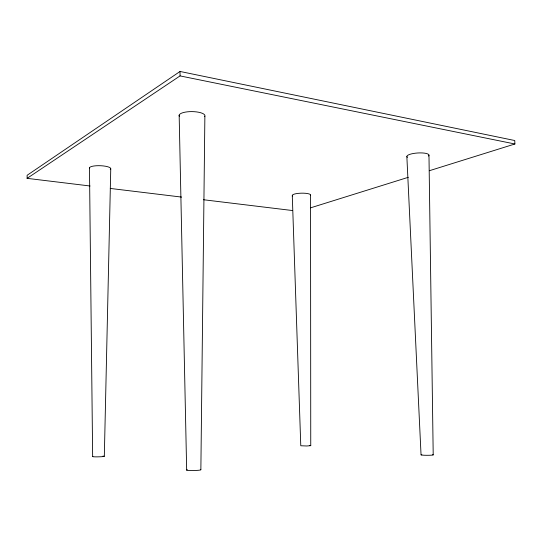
<?xml version="1.0" encoding="UTF-8"?>
<svg xmlns="http://www.w3.org/2000/svg" width="542" height="542" viewBox="0 0 542 542"><rect width="100%" height="100%" fill="white"/><g stroke="black" fill="none" stroke-linecap="round" stroke-linejoin="round"><path stroke-width="0.81" d="M200.865 469.724L204.876 116.184M90.108 185.994L27.1 178.352L27.141 175.276L180.046 71.463L514.751 140.527L514.9 143.989L429.305 170.737M104.321 456.296L110.758 168.799M310.546 195.018L310.749 445.659L306.826 445.991L300.776 445.754L292.28 195.425M27.1 178.352L180.059 75.907L514.9 143.989M310.593 207.83L408.309 177.302M309.834 445.497L310.749 445.659M110.27 188.44L181.678 197.098M203.521 199.747L292.572 210.547M406.859 156.516L421.046 454.867M179.158 115.202L186.665 470.09M428.973 155.168L433.207 454.88M89.471 167.952L92.648 456.601M180.046 71.463L180.059 75.907M407.455 157.343A11.077 2.839 -3.6 0 1 417.753 152.98A11.077 2.839 -3.6 0 1 428.471 156.035M432.726 454.718A6.084 0.427 0.1 0 1 426.771 455.3A6.084 0.427 0.1 0 1 421.852 454.657M292.727 196.028A9.139 2.026 -1.4 0 1 300.979 193.189A9.139 2.026 -1.4 0 1 310.329 195.438M179.49 116.442A12.906 4.024 0.7 0 1 191.793 111.605A12.906 4.024 0.7 0 1 204.68 116.584M200.587 469.609A7.127 0.61 -1.1 0 1 193.284 470.531A7.127 0.61 -1.1 0 1 187.302 469.778M89.633 168.467A10.657 2.635 2 0 1 100.853 165.737A10.657 2.635 2 0 1 110.25 169.483M102.98 456.093A5.84 0.393 -1.4 0 1 99.708 456.804A5.84 0.393 -1.4 0 1 92.858 456.486"/></g></svg>
